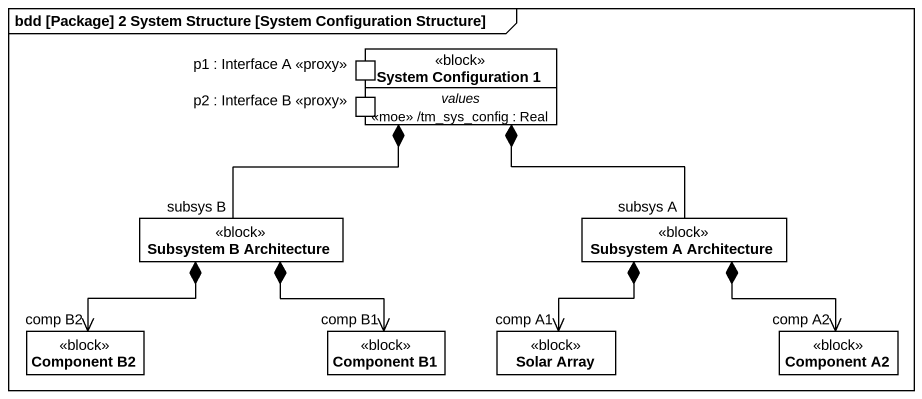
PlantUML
@startuml
mainframe bdd [Package] 2 System Structure [System Configuration Structure]
hide circle
hide empty members
class "System Configuration 1" as System_Configuration_1 <<block>> {
  -- values --
  <<moe>> /tm_sys_config : Real
  -- ports --
  p1 : Interface A <<proxy>>
  p2 : Interface B <<proxy>>
}
class "Subsystem B Architecture" as Subsystem_B_Architecture <<block>>
class "Subsystem A Architecture" as Subsystem_A_Architecture <<block>>
class "Component B2" as Component_B2 <<block>>
class "Component B1" as Component_B1 <<block>>
class "Solar Array" as Solar_Array <<block>>
class "Component A2" as Component_A2 <<block>>
Subsystem_B_Architecture "subsys B" -up-* System_Configuration_1
Subsystem_B_Architecture *--> "comp B2" Component_B2
Subsystem_B_Architecture *--> "comp B1" Component_B1
Subsystem_A_Architecture "subsys A" -up-* System_Configuration_1
Subsystem_A_Architecture *--> "comp A1" Solar_Array
Subsystem_A_Architecture *--> "comp A2" Component_A2
@enduml
